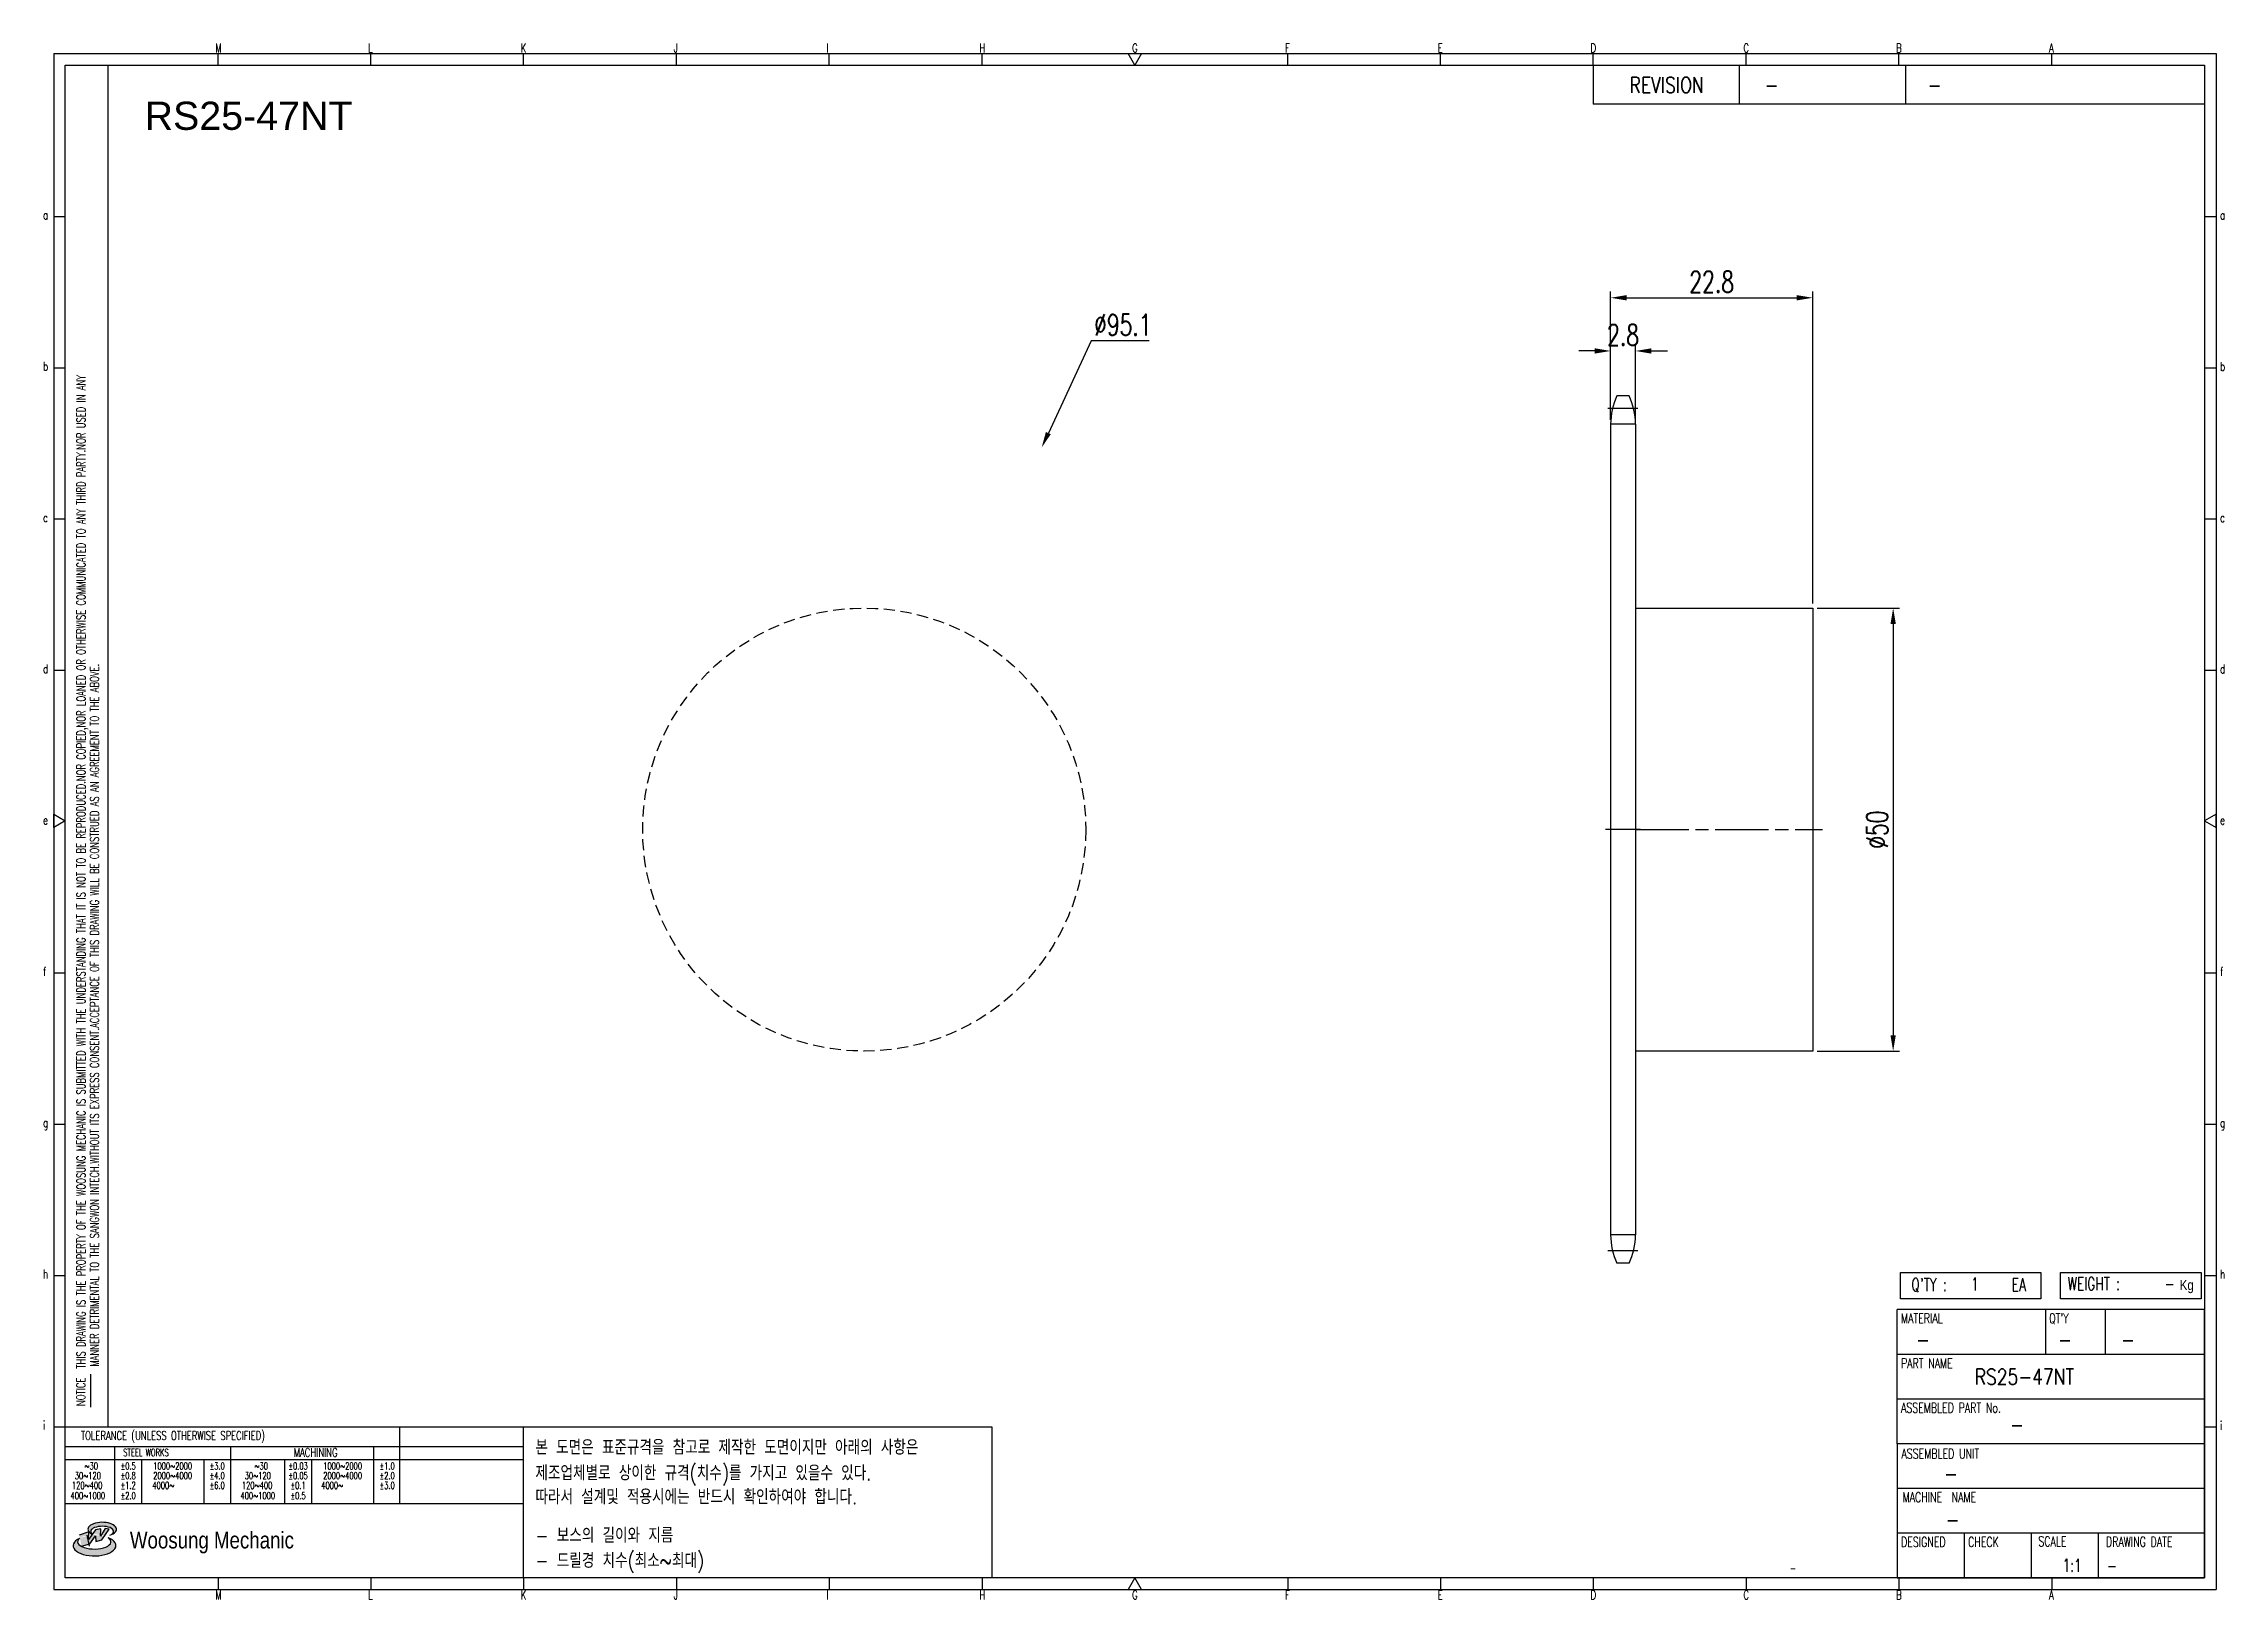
# Model space of a CAD drawing. Header units: millimetres. Extents: x -65616 to -65370, y 1725 to 1900.
import ezdxf
from ezdxf.enums import TextEntityAlignment as Align

# ---------------------------------------------------------------- set-up
doc = ezdxf.new("R2010")
doc.units = ezdxf.units.MM
for name, pattern in [('AM_ISO02W050', [7.5, 6, -1.5]), ('AM_ISO02W050x2', [3.75, 3, -0.75]), ('AM_ISO08W050', [18, 12, -1.5, 3, -1.5]), ('AM_ISO08W050x2', [9, 6, -0.75, 1.5, -0.75]), ('HIDDEN', [9.525, 6.35, -3.175])]:
    doc.linetypes.add(name, pattern=pattern)
for name, color, linetype, lineweight in [('AM_3N', 6, 'AM_ISO02W050', 25), ('AM_7', 4, 'AM_ISO08W050', 25), ('AM_7N', 4, 'AM_ISO08W050', 25)]:
    doc.layers.add(name, color=color, linetype=linetype, lineweight=lineweight)
for name, color, linetype in [('S-DIM', 7, 'Continuous'), ('TITLE', 7, 'Continuous'), ('도면레이아웃', 7, 'Continuous')]:
    doc.layers.add(name, color=color, linetype=linetype)
doc.styles.add('HAN', font='ROMANS.shx', dxfattribs={"width": 0.7, "bigfont": 'whgtxt.shx'})
doc.styles.add('HKD_ST2', font='romans.shx', dxfattribs={"width": 0.7, "height": 4, "bigfont": '@extfont2.shx'})
doc.styles.add('HSG', font='SIMPLEX.shx', dxfattribs={"width": 0.7, "bigfont": 'HSG.shx'})
doc.styles.add('ROMANS', font='romans.shx', dxfattribs={"width": 0.7, "bigfont": 'whgtxt.shx'})
doc.styles.add('SLDTEXTSTYLE4', font='arial.ttf', dxfattribs={"width": 0.8})
doc.styles.get("Standard").update_dxf_attribs({"font": 'arial.ttf'})
doc.dimstyles.new('APP3.5', dxfattribs={"dimtxt": 2.4, "dimasz": 1.8, "dimexe": 0.7, "dimexo": 0.5, "dimgap": 0.6, "dimtad": 1, "dimtoh": 1, "dimdec": 1, "dimrnd": 0.01, "dimzin": 9, "dimdsep": 46, "dimtxsty": 'HSG', "dimcen": 0, "dimclrd": 1, "dimclre": 1, "dimclrt": 256, "dimazin": 2, "dimtp": 1, "dimtm": 1, "dimtfac": 0.5, "dimtdec": 1, "dimtofl": 0, "dimtmove": 0, "dimatfit": 3, "dimfxl": 0, "dimtvp": 1, "dimtolj": 2, "dimlwd": -1, "dimlwe": -1, "dimarcsym": 0})

# ---------------------------------------------------------------- blocks, each defined once
blk = doc.blocks.new('fyjkfytuj')
for p, q in [((-66537.93, 409.63), (-66517.93, 409.63)), ((-66517.93, 409.63), (-66517.93, 359.63)), ((-66517.93, 359.63), (-66537.93, 359.63))]:
    blk.add_line(p, q)
at = {"layer": 'AM_7N', "linetype": 'AM_ISO08W050x2'}
blk.add_line((-66537.93, 384.63), (-66516.85, 384.63), dxfattribs=at)
blk = doc.blocks.new('SUYWSHJH')
at = {"layer": '도면레이아웃'}
h = blk.add_hatch(color=10, dxfattribs=at)
h.paths.add_polyline_path([(1.544, 35.177), (1.554, 34.966), (1.779, 35.034), (2.054, 35.422), (1.908, 35.446), (1.728, 35.167), (1.741, 35.439), (1.547, 35.405), (1.292, 35.041), (1.295, 35.33), (0.943, 35.208), (1.03, 34.8), (1.336, 34.885)])
edge = h.paths.add_edge_path()
edge.add_ellipse((1.795, 35.421), major_axis=(-0.53, 0), ratio=0.487785, start_angle=122.36065, end_angle=403.39574)
edge.add_line((1.411, 35.244), (1.419, 35.261))
edge.add_ellipse((1.798, 35.344), major_axis=(-0.423, 0), ratio=0.444396, start_angle=131.58977, end_angle=386.19408, ccw=False)
edge = h.paths.add_edge_path()
edge.add_ellipse((1.512, 34.815), major_axis=(-0.793, 0), ratio=0.480113, start_angle=314.67633, end_angle=590.85213)
edge.add_ellipse((1.501, 34.958), major_axis=(-0.62, 0), ratio=0.43311, start_angle=331.7024, end_angle=574.42495, ccw=False)
for p, q in [((0, 90.118), (80.15, 90.118)), ((0, 90.118), (0, 33.191)), ((6.089, 89.693), (6.089, 90.118)), ((11.753, 89.693), (11.753, 90.118)), ((17.418, 89.693), (17.418, 90.118)), ((23.082, 89.693), (23.082, 90.118)), ((28.746, 89.693), (28.746, 90.118)), ((34.411, 89.693), (34.411, 90.118)), ((45.739, 89.693), (45.739, 90.118)), ((51.404, 89.693), (51.404, 90.118)), ((57.068, 89.693), (57.068, 90.118)), ((62.732, 89.693), (62.732, 90.118)), ((68.397, 89.693), (68.397, 90.118)), ((74.061, 89.693), (74.061, 90.118)), ((80.15, 90.118), (80.15, 33.191)), ((0, 84.085), (0.425, 84.085)), ((79.725, 84.085), (80.15, 84.085)), ((0, 78.478), (0.425, 78.478)), ((79.725, 78.478), (80.15, 78.478)), ((0, 72.87), (0.425, 72.87)), ((79.725, 72.87), (80.15, 72.87)), ((0, 67.262), (0.425, 67.262)), ((79.725, 67.262), (80.15, 67.262)), ((0, 56.047), (0.425, 56.047)), ((79.725, 56.047), (80.15, 56.047)), ((0, 50.439), (0.425, 50.439)), ((79.725, 50.439), (80.15, 50.439)), ((0, 44.832), (0.425, 44.832)), ((79.725, 44.832), (80.15, 44.832)), ((1.377, 39.947), (1.377, 41.174)), ((0, 39.224), (0.425, 39.224)), ((79.725, 39.224), (80.15, 39.224)), ((0, 33.191), (80.15, 33.191)), ((6.089, 33.616), (6.089, 33.191)), ((11.753, 33.616), (11.753, 33.191)), ((17.418, 33.616), (17.418, 33.191)), ((23.082, 33.616), (23.082, 33.191)), ((28.746, 33.616), (28.746, 33.191)), ((34.411, 33.616), (34.411, 33.191)), ((45.739, 33.616), (45.739, 33.191)), ((51.404, 33.616), (51.404, 33.191)), ((57.068, 33.616), (57.068, 33.191)), ((62.732, 33.616), (62.732, 33.191)), ((68.397, 33.616), (68.397, 33.191)), ((74.061, 33.616), (74.061, 33.191))]:
    blk.add_line(p, q)
at = {"color": 2}
for p, q in [((2.017, 39.224), (2.017, 89.693)), ((0.425, 39.224), (17.418, 39.224)), ((12.816, 39.224), (12.816, 36.382)), ((17.418, 33.616), (17.418, 39.224)), ((0.425, 38.487), (17.418, 38.487)), ((0.425, 38.012), (17.418, 38.012)), ((2.257, 38.487), (2.257, 36.382)), ((3.257, 38.012), (3.257, 36.382)), ((5.557, 38.012), (5.557, 36.382)), ((6.557, 38.5), (6.557, 36.382)), ((8.557, 38.012), (8.557, 36.382)), ((9.557, 38.026), (9.557, 36.382)), ((11.857, 38.487), (11.857, 36.382)), ((0.425, 36.382), (17.418, 36.382))]:
    blk.add_line(p, q, dxfattribs=at)
at = {"color": 6, "ltscale": 0.5}
for p, q in [((57.068, 89.693), (57.068, 88.246)), ((62.47, 89.693), (62.47, 88.246)), ((68.635, 89.693), (68.635, 88.246)), ((79.725, 88.246), (57.068, 88.246)), ((68.336, 38.59), (68.336, 43.563)), ((79.725, 43.563), (68.336, 43.563)), ((73.827, 43.563), (73.827, 41.905)), ((76.037, 43.563), (76.037, 41.905)), ((79.725, 38.59), (79.725, 43.563)), ((79.725, 41.905), (68.336, 41.905)), ((79.725, 40.248), (68.336, 40.248)), ((68.336, 38.59), (68.336, 33.616)), ((79.725, 38.59), (68.336, 38.59)), ((79.725, 33.616), (79.725, 38.59)), ((79.725, 36.932), (68.336, 36.932)), ((79.725, 35.274), (68.336, 35.274)), ((70.822, 33.616), (70.822, 35.274)), ((73.309, 33.616), (73.309, 35.274)), ((75.796, 33.616), (75.796, 35.274)), ((68.336, 33.616), (79.725, 33.616))]:
    blk.add_line(p, q, dxfattribs=at)
for points in [[(40.075, 89.693), (39.83, 90.118), (40.32, 90.118)], [(0.425, 89.693), (79.725, 89.693), (79.725, 33.616), (0.425, 33.616)], [(0.425, 61.679), (0, 61.433), (0, 61.924)], [(79.725, 61.679), (80.15, 61.433), (80.15, 61.924)], [(40.075, 33.616), (39.83, 33.191), (40.32, 33.191)]]:
    blk.add_lwpolyline(points, close=True)
at = {"layer": 'TITLE', "color": 20}
for p, q in [((68.449, 43.961), (68.449, 44.936)), ((68.449, 44.936), (73.654, 44.936)), ((73.654, 44.936), (73.654, 43.961)), ((74.39, 43.961), (74.39, 44.936)), ((74.39, 44.936), (79.595, 44.936)), ((79.595, 44.936), (79.595, 43.961)), ((73.654, 43.961), (68.449, 43.961)), ((79.595, 43.961), (74.39, 43.961))]:
    blk.add_line(p, q, dxfattribs=at)
at = {"layer": '도면레이아웃'}
for p, q in [((1.295, 35.33), (0.943, 35.208)), ((1.03, 34.8), (1.336, 34.885)), ((1.224, 35.208), (1.311, 34.8)), ((1.224, 35.208), (1.224, 35.208)), ((1.547, 35.405), (1.292, 35.041)), ((1.292, 35.041), (1.295, 35.33)), ((1.336, 34.885), (1.544, 35.177)), ((1.419, 35.261), (1.411, 35.244)), ((1.544, 35.177), (1.554, 34.966)), ((1.741, 35.439), (1.547, 35.405)), ((1.554, 34.966), (1.779, 35.034)), ((1.908, 35.446), (1.728, 35.167)), ((1.728, 35.167), (1.741, 35.439)), ((1.779, 35.034), (2.054, 35.422)), ((2.054, 35.422), (1.908, 35.446))]:
    blk.add_line(p, q, dxfattribs=at)
for centre, major_axis, ratio, start_param, end_param in [((1.795, 35.421), (-0.53, 0), 0.487785, 2.135596, 7.040584), ((1.512, 34.815), (-0.793, 0), 0.480113, 5.492138, 10.312315), ((1.501, 34.958), (-0.62, 0), 0.43311, 5.789299, 10.025607), ((1.798, 35.344), (-0.423, 0), 0.444396, 2.296675, 6.740358)]:
    blk.add_ellipse(centre, major_axis=major_axis, ratio=ratio, start_param=start_param, end_param=end_param, dxfattribs=at)
at = {"color": 4, "style": 'HKD_ST2', "width": 0.7}
for s, p in [('M', (5.988, 90.164)), ('L', (11.652, 90.164)), ('K', (17.316, 90.164)), ('J', (22.981, 90.164)), ('I', (28.645, 90.164)), ('H', (34.309, 90.164)), ('G', (39.974, 90.164)), ('F', (45.638, 90.164)), ('E', (51.302, 90.164)), ('D', (56.967, 90.164)), ('C', (62.631, 90.164)), ('B', (68.295, 90.164)), ('A', (73.96, 90.164)), ('a', (-0.395, 83.976)), ('a', (80.305, 83.97)), ('b', (-0.395, 78.368)), ('b', (80.305, 78.362)), ('c', (-0.395, 72.76)), ('c', (80.305, 72.754)), ('d', (-0.395, 67.153)), ('d', (80.305, 67.147)), ('e', (-0.395, 61.545)), ('e', (80.305, 61.539)), ('f', (-0.395, 55.937)), ('f', (80.305, 55.931)), ('g', (-0.395, 50.33)), ('g', (80.305, 50.324)), ('h', (-0.395, 44.722)), ('h', (80.305, 44.716)), ('i', (-0.395, 39.114)), ('i', (80.305, 39.108)), ('M', (5.988, 32.824)), ('L', (11.652, 32.824)), ('K', (17.316, 32.824)), ('J', (22.981, 32.824)), ('I', (28.645, 32.824)), ('H', (34.309, 32.824)), ('G', (39.974, 32.824)), ('F', (45.638, 32.824)), ('E', (51.302, 32.824)), ('D', (56.967, 32.824)), ('C', (62.631, 32.824)), ('B', (68.295, 32.824)), ('A', (73.96, 32.824))]:
    blk.add_text(s, height=0.326, dxfattribs=at).set_placement(p)
for s, height, style, width, p in [('REVISION', 0.5806, 'HAN', 0.8, (58.415, 88.664)), ('-', 0.581, 'HAN', 0.8, (63.426, 88.664)), ('-', 0.581, 'HAN', 0.8, (69.468, 88.664)), ("Q'TY : ", 0.4746, 'HKD_ST2', 0.7, (68.857, 44.253)), ('1', 0.475, 'HKD_ST2', 0.7, (71.071, 44.275)), ('EA', 0.4746, 'HKD_ST2', 0.7, (72.578, 44.253)), ('WEIGHT : ', 0.4746, 'HKD_ST2', 0.7, (74.65, 44.286)), ('-', 0.581, 'HAN', 0.8, (69.029, 42.157)), ('-', 0.581, 'HAN', 0.8, (74.289, 42.157)), ('-', 0.581, 'HAN', 0.8, (76.623, 42.157)), ('-', 0.581, 'HAN', 0.8, (72.515, 39.013)), ('-', 0.581, 'HAN', 0.8, (70.067, 37.189)), ('-', 0.581, 'HAN', 0.8, (70.126, 35.48)), ('1:1', 0.4746, 'HKD_ST2', 0.7, (74.458, 33.848)), ('-', 0.475, 'HKD_ST2', 0.7, (76.112, 33.837))]:
    blk.add_text(s, height=height, dxfattribs=dict(style=style, width=width)).set_placement(p)
at = {"color": 2, "style": 'HKD_ST2', "width": 0.7}
for s, p in [(' THIS DRAWING IS THE PROPERTY OF THE WOOSUNG MECHANIC IS SUBMITTED WITH THE UNDERSTANDING THAT IT IS NOT TO BE REPRODUCED.NOR COPIED,NOR LOANED OR OTHERWISE COMMUNICATED TO ANY THIRD PARTY.NOR USED IN ANY', (1.173, 41.217)), ('MANNER DETRIMENTAL TO THE SANGWON INTECH.WITHOUT ITS EXPRESS CONSENT.ACCEPTANCE OF THIS DRAWING WILL BE CONSTRUED AS AN AGREEMENT TO THE ABOVE.', (1.672, 41.447))]:
    blk.add_text(s, height=0.326266, rotation=90, dxfattribs=at).set_placement(p)
at = {"style": 'HKD_ST2', "width": 0.7}
blk.add_text('-', height=0.475, dxfattribs=at).set_placement((78.613, 44.286), align=Align.RIGHT)
at = {"color": 4, "style": 'HKD_ST2', "width": 0.7}
for s, height, p in [('MATERIAL', 0.3651, (68.474, 43.425)), ("QT'Y", 0.3651, (73.965, 43.425)), ('PART NAME', 0.3651, (68.474, 41.756)), ('ASSEMBLED PART No.', 0.36511, (68.474, 40.109)), ('ASSEMBLED UNIT', 0.36511, (68.49, 38.408)), ('MACHINE  NAME', 0.36511, (68.532, 36.794)), ('DESIGNED', 0.3651, (68.474, 35.136)), ('CHECK', 0.3651, (70.961, 35.136)), ('SCALE', 0.3651, (73.566, 35.153)), ('DRAWING DATE', 0.36511, (76.071, 35.141))]:
    blk.add_text(s, height=height, dxfattribs=at).set_placement(p, align=Align.TOP_LEFT)
at = {"style": 'HKD_ST2', "width": 0.7}
blk.add_text('NOTICE', height=0.3263, rotation=90, dxfattribs=at).set_placement((1.163, 39.988))
for s, height, style, width, p in [('TOLERANCE (UNLESS OTHERWISE SPECIFIED)', 0.32627, 'HKD_ST2', 0.7, (4.417, 38.896)), ('-', 0.326, 'ROMANS', 0.65, (64.469, 33.975))]:
    blk.add_text(s, height=height, dxfattribs=dict(style=style, width=width)).set_placement(p, align=Align.MIDDLE_CENTER)
at = {"color": 4, "style": 'HKD_ST2', "width": 0.7}
for s, height, p in [('STEEL WORKS', 0.26101, (3.416, 38.268)), ('MACHINING', 0.3263, (9.707, 38.27)), ('%%P0.5', 0.261, (2.757, 37.762)), ('%%P0.8', 0.261, (2.757, 37.411)), ('%%P3.0', 0.261, (6.057, 37.762)), ('%%P4.0', 0.261, (6.057, 37.411)), ('%%P0.03', 0.261, (9.057, 37.762)), ('%%P0.05', 0.261, (9.057, 37.411)), ('%%P1.0', 0.261, (12.357, 37.762)), ('%%P2.0', 0.261, (12.357, 37.411)), ('%%P1.2', 0.261, (2.757, 37.045)), ('%%P2.0', 0.261, (2.757, 36.67)), ('%%P6.0', 0.261, (6.057, 37.045)), ('%%P0.1', 0.261, (9.057, 37.045)), ('%%P0.5', 0.261, (9.057, 36.67)), ('%%P3.0', 0.261, (12.357, 37.045))]:
    blk.add_text(s, height=height, dxfattribs=at).set_placement(p, align=Align.MIDDLE)
for s, height, p in [('30%%126120', 0.261, (1.263, 37.411)), ('%%12630', 0.261, (1.389, 37.762)), ('2000%%1264000', 0.26101, (4.407, 37.411)), ('1000%%1262000', 0.26101, (4.407, 37.762)), ('30%%126120', 0.261, (7.563, 37.411)), ('%%12630', 0.261, (7.689, 37.762)), ('2000%%1264000', 0.26101, (10.707, 37.411)), ('1000%%1262000', 0.26101, (10.707, 37.762)), ('400%%1261000', 0.26101, (1.263, 36.67)), ('120%%126400', 0.26101, (1.237, 37.045)), ('4000%%126', 0.261, (4.061, 37.045)), ('400%%1261000', 0.26101, (7.563, 36.67)), ('120%%126400', 0.26101, (7.537, 37.045)), ('4000%%126', 0.261, (10.321, 37.045))]:
    blk.add_text(s, height=height, dxfattribs=at).set_placement(p, align=Align.MIDDLE_CENTER)
at = {"color": 1, "style": 'SLDTEXTSTYLE4', "width": 0.8}
blk.add_text('Woosung Mechanic', height=0.61957, dxfattribs=at).set_placement((2.822, 34.711))
at = {"layer": 'TITLE', "width": 0.8}
blk.add_text('Kg', height=0.3789, dxfattribs=at).set_placement((78.807, 44.286))
blk = doc.blocks.new('*D18')
at = {"layer": 'Defpoints', "color": 0, "transparency": 16777216}
for p in [(-65436.08, 1865.76), (-65438.88, 1857.49), (-65436.08, 1857.49)]:
    blk.add_point(p, dxfattribs=at)
at = {"layer": 'S-DIM', "color": 1, "transparency": 16777216}
for p, q in [((-65440.68, 1865.76), (-65442.48, 1865.76)), ((-65438.88, 1857.99), (-65438.88, 1866.46)), ((-65436.08, 1857.99), (-65436.08, 1866.46)), ((-65434.28, 1865.76), (-65432.48, 1865.76))]:
    blk.add_line(p, q, dxfattribs=at)
for points in [[(-65440.68, 1866.06), (-65440.68, 1865.46), (-65438.88, 1865.76)], [(-65434.28, 1866.06), (-65434.28, 1865.46), (-65436.08, 1865.76)]]:
    blk.add_solid(points, dxfattribs=at)
at = {"layer": 'S-DIM', "transparency": 16777216, "insert": (-65437.48, 1867.56), "char_height": 2.4, "attachment_point": 5, "style": 'HSG'}
blk.add_mtext('\\A2;2.8', dxfattribs=at)
blk = doc.blocks.new('*D19')
at = {"layer": 'Defpoints', "color": 0, "transparency": 16777216}
for p in [(-65416.08, 1871.76), (-65438.88, 1857.49), (-65416.08, 1836.75)]:
    blk.add_point(p, dxfattribs=at)
at = {"layer": 'S-DIM', "color": 1, "transparency": 16777216}
for p, q in [((-65438.88, 1857.99), (-65438.88, 1872.46)), ((-65437.08, 1871.76), (-65417.88, 1871.76)), ((-65416.08, 1837.25), (-65416.08, 1872.46))]:
    blk.add_line(p, q, dxfattribs=at)
for points in [[(-65437.08, 1872.06), (-65437.08, 1871.46), (-65438.88, 1871.76)], [(-65417.88, 1872.06), (-65417.88, 1871.46), (-65416.08, 1871.76)]]:
    blk.add_solid(points, dxfattribs=at)
at = {"layer": 'S-DIM', "transparency": 16777216, "insert": (-65427.48, 1873.56), "char_height": 2.4, "attachment_point": 5, "style": 'HSG'}
blk.add_mtext('\\A2;22.8', dxfattribs=at)
blk = doc.blocks.new('*D20')
at = {"layer": 'Defpoints', "color": 0, "transparency": 16777216}
for p in [(-65416.08, 1836.75), (-65416.08, 1786.75), (-65407, 1786.75)]:
    blk.add_point(p, dxfattribs=at)
at = {"layer": 'S-DIM', "color": 1, "transparency": 16777216}
for p, q in [((-65415.58, 1836.75), (-65406.3, 1836.75)), ((-65407, 1834.95), (-65407, 1788.55)), ((-65415.58, 1786.75), (-65406.3, 1786.75))]:
    blk.add_line(p, q, dxfattribs=at)
for points in [[(-65407.3, 1834.95), (-65406.7, 1834.95), (-65407, 1836.75)], [(-65407.3, 1788.55), (-65406.7, 1788.55), (-65407, 1786.75)]]:
    blk.add_solid(points, dxfattribs=at)
at = {"layer": 'S-DIM', "transparency": 16777216, "insert": (-65408.8, 1811.74), "char_height": 2.4, "attachment_point": 5, "rotation": 90, "style": 'HSG'}
blk.add_mtext('\\A2;%%c50', dxfattribs=at)
blk = doc.blocks.new('*D21')
at = {"layer": 'Defpoints', "color": 0, "transparency": 16777216}
for p in [(-65503.09, 1854.86), (-65543.13, 1768.63)]:
    blk.add_point(p, dxfattribs=at)
at = {"layer": 'S-DIM', "color": 1, "transparency": 16777216}
for p, q in [((-65497.49, 1866.92), (-65502.33, 1856.5)), ((-65490.97, 1866.92), (-65497.49, 1866.92))]:
    blk.add_line(p, q, dxfattribs=at)
blk.add_solid([(-65502.61, 1856.62), (-65502.06, 1856.37), (-65503.09, 1854.86)], dxfattribs=at)
at = {"layer": 'S-DIM', "transparency": 16777216, "insert": (-65493.93, 1868.72), "char_height": 2.4, "attachment_point": 5, "style": 'HSG'}
blk.add_mtext('\\A2;∅95.1', dxfattribs=at)

msp = doc.modelspace()

# ---------------------------------------------------------------- linework, layer by layer
for p, q in [((-65436.79, 1860.69), (-65438.17, 1860.69)), ((-65438.88, 1857.49), (-65438.88, 1766.01)), ((-65436.08, 1857.49), (-65436.08, 1766.01)), ((-65436.79, 1762.81), (-65438.17, 1762.81))]:
    msp.add_line(p, q)
at = {"color": 4}
msp.add_lwpolyline([(-65561.55, 1744.37), (-65508.7, 1744.37), (-65508.7, 1727.3), (-65561.55, 1727.3)], close=True, dxfattribs=at)
at = {"color": 2, "linetype": 'HIDDEN', "ltscale": 0.2}
msp.add_circle((-65523.11, 1811.75), 25, dxfattribs=at)
for centre, start, end in [((-65431.28, 1857.49), 155.0989, 180), ((-65443.68, 1857.49), 0, 24.9011), ((-65431.28, 1766.01), 180, 204.9011), ((-65443.68, 1766.01), 335.0989, 0)]:
    msp.add_arc(centre, 7.6, start, end)
at = {"layer": 'AM_3N', "linetype": 'AM_ISO02W050x2'}
for p, q in [((-65436.08, 1857.49), (-65438.88, 1857.49)), ((-65436.08, 1766.01), (-65438.88, 1766.01))]:
    msp.add_line(p, q, dxfattribs=at)
at = {"layer": 'AM_7', "linetype": 'AM_ISO08W050x2'}
for p, q in [((-65435.81, 1859.28), (-65439.19, 1859.28)), ((-65435.5, 1811.75), (-65439.46, 1811.75)), ((-65435.81, 1764.21), (-65439.19, 1764.21))]:
    msp.add_line(p, q, dxfattribs=at)

# ---------------------------------------------------------------- block references
at = {"xscale": 3.0443459904, "yscale": 3.0443459904, "zscale": 3.0443459904}
msp.add_blockref('SUYWSHJH', (-65614.57, 1624.96), dxfattribs=at)
msp.add_blockref('fyjkfytuj', (1101.86, 1427.12))

# ---------------------------------------------------------------- texts
at = {"color": 2}
msp.add_text('RS25-47NT', height=3.181, dxfattribs=at).set_placement((-65604.32, 1890.71))
at = {"style": 'HAN', "width": 0.8}
msp.add_text('RS25-47NT', height=1.768, dxfattribs=at).set_placement((-65397.79, 1749.12))
at = {"color": 4, "style": 'HAN', "width": 0.8}
for s, p in [('본 도면은 표준규격을 참고로 제작한 도면이지만 아래의 사항은', (-65560.22, 1741.21)), ('제조업체별로 상이한 규격(치수)를 가지고 있을수 있다.', (-65560.22, 1738.31)), ('따라서 설계및 적용시에는 반드시 확인하여야 합니다.', (-65560.22, 1735.62)), ('- 보스의 길이와 지름', (-65560.22, 1731.28)), ('- 드릴경 치수(최소~최대)', (-65560.22, 1728.43))]:
    msp.add_text(s, height=1.6724, dxfattribs=at).set_placement(p)

# ---------------------------------------------------------------- dimensions: what is measured, and where the dimension line sits
at = {"layer": 'S-DIM'}
dim = msp.add_linear_dim(base=(-65416.08, 1871.76), p1=(-65438.88, 1857.49), p2=(-65416.08, 1836.75), dimstyle='APP3.5', dxfattribs=at)
dim.commit()
dim.dimension.update_dxf_attribs({"geometry": '*D19', "text_midpoint": (-65427.48, 1873.56)})
dim = msp.add_diameter_dim_2p(p1=(-65543.13, 1768.63), p2=(-65503.09, 1854.86), dimstyle='APP3.5', dxfattribs=at)
dim.commit()
dim.dimension.update_dxf_attribs({"geometry": '*D21', "text_midpoint": (-65493.93, 1866.92), "dimtype": 163})
dim = msp.add_linear_dim(base=(-65436.08, 1865.76), p1=(-65438.88, 1857.49), p2=(-65436.08, 1857.49), dimstyle='APP3.5', dxfattribs=at)
dim.commit()
dim.dimension.update_dxf_attribs({"geometry": '*D18', "text_midpoint": (-65437.48, 1865.76), "dimtype": 160})
dim = msp.add_linear_dim(base=(-65407, 1786.75), p1=(-65416.08, 1836.75), p2=(-65416.08, 1786.75), angle=90, text='%%c<>', dimstyle='APP3.5', dxfattribs=at)
dim.commit()
dim.dimension.update_dxf_attribs({"geometry": '*D20', "text_midpoint": (-65407, 1811.74), "dimtype": 160})

doc.saveas('drawing.dxf')
